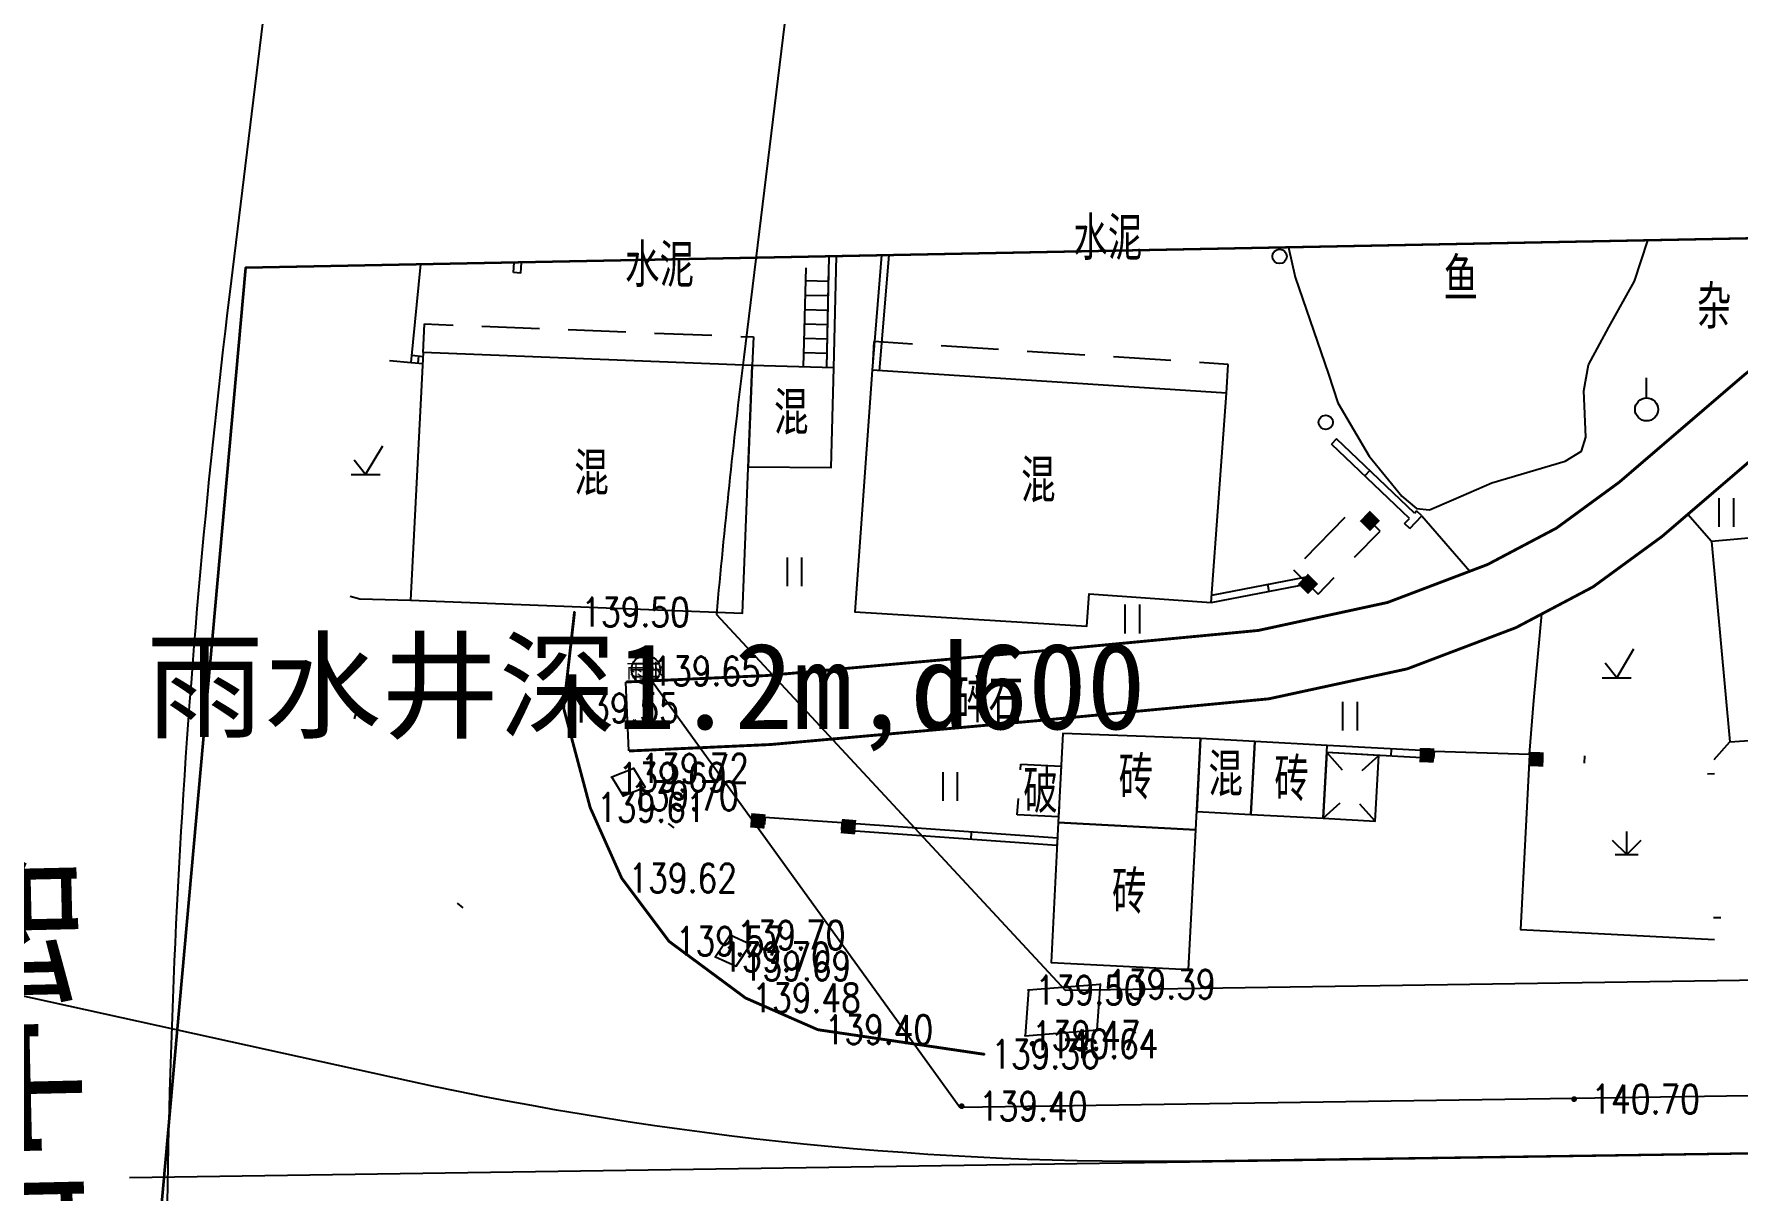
# Model space of a CAD drawing. Extents: x 529262 to 576451, y 2694391 to 2717535.
# Drawn here: x 564373.7 to 564432.9, y 2710012.6 to 2710052.8 of the extents above; entities that cross this region are included whole.
import ezdxf
from ezdxf.enums import TextEntityAlignment as Align
from ezdxf.xclip import XClip

# ---------------------------------------------------------------- set-up
doc = ezdxf.new("R2010")
doc.units = 0
doc.header["$XCLIPFRAME"] = 0
for name, pattern in [('ACAD_ISO12W100', [22, 12, -3, 0.5, -3, 0.5, -3]), ('X2', [10, 8, -2]), ('X5', [3, 2, -1])]:
    doc.linetypes.add(name, pattern=pattern)
for name, color, linetype in [('COMPONENT', 8, 'Continuous'), ('DLSS', 4, 'Continuous'), ('DMTZ', 8, 'Continuous'), ('GCD', 8, 'Continuous'), ('GXYZ', 8, 'Continuous'), ('JMD', 8, 'Continuous'), ('PP-COM', 7, 'Continuous'), ('RD-中线', 40, 'Continuous'), ('RD-红线', 7, 'Continuous'), ('RD-路名', 7, 'Continuous'), ('ZBTZ', 8, 'Continuous'), ('ZJ', 7, 'Continuous'), ('污水管径标注_W10-', 202, 'Continuous'), ('道路中线', 90, 'Continuous')]:
    doc.layers.add(name, color=color, linetype=linetype)
doc.layers.add('SXSS', color=5, linetype='Continuous', lineweight=0)
doc.layers.add('控制界线1', color=30, linetype='ACAD_ISO12W100', lineweight=35)
doc.layers.add('现状管道深度（物探资料）', color=2, linetype='Continuous', plot=False)
doc.styles.add('HZ', font='rs.shx', dxfattribs={"width": 0.8, "bigfont": 'hztxt.shx'})
doc.styles.get("Standard").update_dxf_attribs({"font": '', "height": 2.5, "bigfont": 'smfs.shx'})
doc.styles.add('宋体', font='', dxfattribs={"width": 0.75})
doc.styles.add('黑体', font='simhei.ttf')
doc.styles.get('Standard').set_extended_font_data('FangSong_GB2312')
doc.styles.get('宋体').set_extended_font_data('SimSun')
doc.linetypes.add('10421', pattern='A,2,[150,AAA.SHX,S=0.5,R=0,X=0,Y=0.5],1e-11', length=2)
doc.linetypes.add('10422', pattern='A,0.75,[150,AAA.SHX,S=0.5,R=0,X=0,Y=0.5],1.5,[177,AAA.SHX,S=1,R=0,X=0,Y=0.4],0.75', length=3)
doc.linetypes.add('1161', pattern='A,0,[149,AAA.SHX,S=0.15,R=0,X=0,Y=0],-1.6', length=1.6)

# ---------------------------------------------------------------- blocks, each defined once
blk = doc.blocks.new('A$C19FD0107')
at = {"layer": 'RD-中线', "color": 8, "linetype": 'Continuous', "flags": 128}
blk.add_lwpolyline([(-6594.439, 15843.064, -0.005723), (-6595.695, 15831.687), (-6617.476, 15653.162, 0.034479), (-6619.643, 15611.894), (-6613.74, 15253.217)], format="xyb", dxfattribs=at)
at = {"layer": 'RD-中线', "color": 8, "linetype": 'Continuous'}
blk.add_lwpolyline([(-6145.953, 15629.525), (-6583.681, 15623.036, -0.057862), (-6611.221, 15625.821), (-6627.546, 15629.409, 0.058625), (-6655.452, 15632.188), (-7132.057, 15623.673)], format="xyb", dxfattribs=at)
at = {"layer": 'RD-红线', "color": 8, "linetype": 'Continuous', "flags": 128}
blk.add_lwpolyline([(-6580.443, 15808.071), (-6580.97, 15803.752), (-6599.608, 15650.983, 0.007974), (-6600.555, 15642.038)], format="xyb", dxfattribs=at)
at = {"layer": 'RD-红线', "color": 8}
blk.add_lwpolyline([(-6600.555, 15642.038), (-6588.425, 15628.967, 0.445111)], format="xyb", dxfattribs=at)
at = {"layer": 'RD-红线', "color": 8, "linetype": 'Continuous', "flags": 128}
blk.add_lwpolyline([(-6280.01, 15633.539), (-6588.425, 15628.967)], dxfattribs=at)
blk = doc.blocks.new('GC200')
at = {"linetype": 'Continuous', "const_width": 0.2, "flags": 128}
blk.add_lwpolyline([(-0.1, 0, 1), (0.1, 0, 1)], format="xyb", close=True, dxfattribs=at)
blk = doc.blocks.new('gc123')
at = {"color": 8}
for p, q in [((0, 0), (1.2, 2)), ((-1, 0), (1, 0)), ((0, 0), (-0.8, 1))]:
    blk.add_line(p, q, dxfattribs=at)
blk = doc.blocks.new('gc002')
at = {"color": 8, "const_width": 1}
blk.add_lwpolyline([(-0.5, 0), (0.5, 0)], dxfattribs=at)
blk = doc.blocks.new('gc124')
at = {"color": 8}
for p, q in [((0, 0), (0, 1.6)), ((-1, 1), (0, 0)), ((-0.8, 0), (0.8, 0)), ((0, 0), (1, 1))]:
    blk.add_line(p, q, dxfattribs=at)
blk = doc.blocks.new('gc170')
at = {"color": 8, "linetype": 'Continuous'}
blk.add_circle((0, 0), 0.5, dxfattribs=at)
blk = doc.blocks.new('gc125')
at = {"color": 8}
blk.add_line((0, 0.8), (0, 2.2), dxfattribs=at)
blk.add_circle((0, 0), 0.8, dxfattribs=at)
blk = doc.blocks.new('gc121')
at = {"color": 8}
for p, q in [((-0.5, -1), (-0.5, 1)), ((0.5, -1), (0.5, 1))]:
    blk.add_line(p, q, dxfattribs=at)
blk = doc.blocks.new('gcbj0103')
for p, q in [((-1, 0), (1, 0)), ((-0.9, 0.43), (0.9, 0.43)), ((-0.88, -0.47), (0.88, -0.47))]:
    blk.add_line(p, q)
blk.add_circle((0, 0), 1)

msp = doc.modelspace()

# ---------------------------------------------------------------- linework, layer by layer
at = {"layer": 'DLSS', "color": 8, "linetype": 'X2', "const_width": 0.1, "flags": 128}
msp.add_lwpolyline([(564394.287, 2710030.293), (564399.173, 2710030.517), (564408.585, 2710031.358), (564416.263, 2710032.084), (564420.758, 2710033.057), (564424.234, 2710034.376), (564426.627, 2710035.64), (564428.811, 2710037.237), (564433.178, 2710040.985), (564437.818, 2710044.607), (564439.713, 2710045.835)], dxfattribs=at)
at = {"layer": 'DLSS', "color": 8, "linetype": 'Continuous', "const_width": 0.1, "flags": 128}
msp.add_lwpolyline([(564394.397, 2710027.896), (564399.334, 2710028.121), (564408.805, 2710028.968), (564416.631, 2710029.708), (564421.441, 2710030.749), (564425.224, 2710032.184), (564427.902, 2710033.6), (564430.303, 2710035.355), (564434.699, 2710039.127), (564439.212, 2710042.651), (564443.448, 2710045.396), (564444.516, 2710045.929)], dxfattribs=at)
at = {"layer": 'DLSS', "linetype": 'Continuous', "const_width": 0.1, "flags": 128}
msp.add_lwpolyline([(564406.749, 2710017.354), (564400.962, 2710018.209), (564398.449, 2710019.311), (564395.79, 2710021.28), (564394.145, 2710023.476), (564393.051, 2710025.927), (564392.128, 2710029.385), (564392.505, 2710032.719)], dxfattribs=at)
msp.add_lwpolyline([(564406.749, 2710017.354), (564400.962, 2710018.209), (564398.449, 2710019.311), (564395.79, 2710021.28), (564394.145, 2710023.476), (564393.051, 2710025.927), (564392.128, 2710029.385), (564392.505, 2710032.719)], dxfattribs=at)
at = {"layer": 'DMTZ', "linetype": '10422', "elevation": 138.577, "flags": 128}
msp.add_lwpolyline([(564417.316, 2710045.398), (564417.552, 2710044.364), (564418.706, 2710040.996), (564419.037, 2710040), (564420.115, 2710038.138), (564421.252, 2710036.752), (564421.767, 2710036.327), (564422.222, 2710036.272), (564423.052, 2710036.637), (564424.38, 2710037.214), (564426.931, 2710037.963), (564427.501, 2710038.316), (564427.644, 2710038.8), (564427.584, 2710040.411), (564427.742, 2710041.317), (564428.452, 2710042.628), (564429.339, 2710044.222), (564429.809, 2710045.642)], dxfattribs=at)
at = {"layer": 'GXYZ', "linetype": 'Continuous', "flags": 128}
msp.add_lwpolyline([(564410.781, 2710019.784), (564408.278, 2710019.581), (564408.165, 2710018), (564410.668, 2710018.203)], close=True, dxfattribs=at)
at = {"layer": 'JMD', "linetype": 'Continuous'}
for p, q in [((564390.64, 2710044.507), (564390.39, 2710044.52)), ((564400.54, 2710044.691), (564400.451, 2710041.242)), ((564400.528, 2710044.241), (564401.339, 2710044.222)), ((564401.269, 2710041.221), (564401.349, 2710044.672)), ((564400.515, 2710043.741), (564401.327, 2710043.721)), ((564400.502, 2710043.241), (564401.315, 2710043.221)), ((564400.49, 2710042.741), (564401.304, 2710042.721)), ((564400.477, 2710042.241), (564401.292, 2710042.221)), ((564387.072, 2710041.376, 138.424), (564387.097, 2710041.625, 138.424)), ((564400.464, 2710041.742), (564401.28, 2710041.721)), ((564418.986, 2710038.74), (564418.813, 2710038.559)), ((564420.141, 2710037.638, 137.894), (564419.969, 2710037.457, 137.894)), ((564421.95, 2710036.063), (564421.769, 2710036.236)), ((564421.535, 2710035.628), (564421.354, 2710035.801)), ((564416.648, 2710033.44, 138.23), (564416.601, 2710033.685, 138.23)), ((564417.992, 2710033.699), (564417.944, 2710033.945)), ((564384.916, 2710029.258, 138.247), (564384.845, 2710029.018, 138.247)), ((564418.645, 2710027.839), (564419.178, 2710027.243)), ((564420.457, 2710027.739), (564419.861, 2710027.205)), ((564420.888, 2710027.966, 138.346), (564420.874, 2710027.716, 138.346)), ((564422.374, 2710027.884), (564422.36, 2710027.634)), ((564425.69, 2710027.785), (564425.682, 2710027.535)), ((564427.602, 2710027.728, 138.412), (564427.595, 2710027.478, 138.412)), ((564432.125, 2710027.098, 138.412), (564431.875, 2710027.087, 138.412)), ((564418.519, 2710025.555), (564419.115, 2710026.089)), ((564420.331, 2710025.455), (564419.798, 2710026.051)), ((564395.757, 2710025.373, 139.021), (564395.961, 2710025.228, 139.021)), ((564399.124, 2710025.586), (564399.107, 2710025.337)), ((564401.797, 2710025.396), (564401.779, 2710025.147)), ((564406.293, 2710025.076, 139.021), (564406.275, 2710024.827, 139.021)), ((564409.29, 2710024.863), (564409.272, 2710024.613)), ((564388.637, 2710022.446, 139.588), (564388.442, 2710022.602, 139.588)), ((564432.338, 2710022.102, 138.412), (564432.088, 2710022.092, 138.412))]:
    msp.add_line(p, q, dxfattribs=at)
at = {"layer": 'JMD', "linetype": 'Continuous', "flags": 128}
for points, elevation in [([(564390.39, 2710044.52), (564390.408, 2710044.872)], 138.235), ([(564390.64, 2710044.507), (564390.659, 2710044.877)], 138.235), ([(564401.269, 2710041.221), (564401.359, 2710045.086)], 138.235), ([(564401.519, 2710041.214), (564401.609, 2710045.091)], 138.235), ([(564386.835, 2710041.4), (564387.231, 2710041.361)], 138.424), ([(564386.859, 2710041.649), (564387.244, 2710041.611)], 138.424), ([(564421.521, 2710035.976), (564418.813, 2710038.559)], 137.894), ([(564421.693, 2710036.157), (564418.986, 2710038.74)], 137.894), ([(564421.354, 2710035.801), (564421.521, 2710035.976)], 138.251), ([(564421.535, 2710035.628), (564421.95, 2710036.063)], 138.251), ([(564421.693, 2710036.157), (564421.769, 2710036.236)], 138.251), ([(564414.633, 2710033.051), (564417.992, 2710033.699)], 138.23), ([(564414.651, 2710033.309), (564417.944, 2710033.945)], 138.23), ([(564422.36, 2710027.634), (564418.645, 2710027.839)], 138.346), ([(564422.374, 2710027.884), (564418.658, 2710028.089)], 138.346), ([(564409.29, 2710024.863), (564401.797, 2710025.396)], 139.021), ([(564409.272, 2710024.613), (564401.779, 2710025.147)], 139.021)]:
    msp.add_lwpolyline(points, dxfattribs=dict(at, elevation=elevation))
for points in [[(564403.175, 2710045.122), (564402.846, 2710041.126)], [(564403.426, 2710045.126), (564403.095, 2710041.11)], [(564386.072, 2710041.472), (564386.835, 2710041.4), (564387.17, 2710044.809)], [(564410.781, 2710019.784), (564408.278, 2710019.581), (564408.165, 2710018), (564410.668, 2710018.203)]]:
    msp.add_lwpolyline(points, dxfattribs=at)
at = {"layer": 'JMD', "linetype": 'X5', "flags": 128}
msp.add_lwpolyline([(564387.251, 2710041.739), (564387.29, 2710042.738), (564398.722, 2710042.286), (564398.683, 2710041.287)], dxfattribs=at)
at = {"layer": 'JMD', "linetype": 'X5', "elevation": 138.705, "flags": 128}
msp.add_lwpolyline([(564415.161, 2710040.335), (564415.225, 2710041.333), (564402.91, 2710042.124), (564402.846, 2710041.126)], dxfattribs=at)
at = {"layer": 'JMD', "linetype": 'Continuous', "flags": 128}
for points in [[(564398.683, 2710041.287), (564387.251, 2710041.739), (564386.806, 2710033.141), (564398.343, 2710032.685)], [(564401.519, 2710041.214), (564398.683, 2710041.287), (564398.544, 2710037.768), (564401.43, 2710037.751)], [(564434.732, 2710035.423), (564432.02, 2710035.174), (564432.658, 2710028.212), (564435.376, 2710028.4)], [(564414.258, 2710028.331), (564409.476, 2710028.498), (564409.318, 2710025.405), (564414.096, 2710025.161)], [(564416.15, 2710028.227), (564414.258, 2710028.331), (564414.128, 2710025.797), (564416.011, 2710025.693)], [(564418.658, 2710028.089), (564416.15, 2710028.227), (564416.011, 2710025.693), (564418.519, 2710025.555)], [(564420.457, 2710027.739), (564418.645, 2710027.839), (564418.519, 2710025.555), (564420.331, 2710025.455)], [(564394.562, 2710027.289), (564393.799, 2710026.98), (564394.197, 2710026.332), (564394.961, 2710026.641)], [(564414.096, 2710025.161), (564409.318, 2710025.405), (564409.07, 2710020.544), (564413.848, 2710020.3)], [(564397.914, 2710021.492), (564397.406, 2710020.736), (564398.118, 2710020.414), (564398.627, 2710021.17)]]:
    msp.add_lwpolyline(points, close=True, dxfattribs=at)
at = {"layer": 'JMD', "linetype": 'Continuous', "elevation": 139.046, "flags": 128}
msp.add_lwpolyline([(564402.846, 2710041.126), (564402.252, 2710032.726), (564410.31, 2710032.238), (564410.391, 2710033.359), (564414.633, 2710033.051), (564415.161, 2710040.335)], close=True, dxfattribs=at)
at = {"layer": 'JMD', "linetype": 'X5', "flags": 128}
for points, elevation in [([(564417.492, 2710034.19), (564418.348, 2710033.349), (564420.501, 2710035.54), (564419.645, 2710036.381)], 138.294), ([(564409.328, 2710025.607), (564407.893, 2710025.68), (564408.017, 2710027.434), (564409.418, 2710027.363)], 138.204)]:
    msp.add_lwpolyline(points, close=True, dxfattribs=dict(at, elevation=elevation))
at = {"layer": 'ZBTZ', "linetype": '1161', "flags": 128}
for points, elevation in [([(564421.95, 2710036.063), (564423.614, 2710034.14)], 138.251), ([(564432.02, 2710035.174), (564431.19, 2710036.117)], 138.053), ([(564384.712, 2710033.273), (564385.042, 2710033.181), (564386.806, 2710033.141)], 138.304), ([(564422.374, 2710027.884), (564425.69, 2710027.785)], 138.412), ([(564432.104, 2710027.594), (564432.658, 2710028.212)], 137.682), ([(564401.797, 2710025.396), (564399.124, 2710025.586)], 139.021)]:
    msp.add_lwpolyline(points, dxfattribs=dict(at, elevation=elevation))
for points in [[(564425.69, 2710027.785), (564425.844, 2710029.646), (564426.121, 2710032.659)], [(564394.397, 2710027.896), (564394.287, 2710030.293)], [(564425.682, 2710027.535), (564425.384, 2710021.691), (564432.12, 2710021.347)]]:
    msp.add_lwpolyline(points, dxfattribs=at)
at = {"layer": '控制界线1', "color": 252, "linetype": 'Continuous', "flags": 128}
for points in [[(564755.82, 2710052.009), (564381.075, 2710044.69), (564375.334, 2709980.803), (564584.871, 2709984.176), (564781.181, 2709987.275)], [(564755.82, 2710052.009), (564381.075, 2710044.69), (564375.334, 2709980.803), (564584.871, 2709984.176), (564781.181, 2709987.275)], [(564755.82, 2710052.009), (564381.075, 2710044.69), (564375.334, 2709980.803), (564584.871, 2709984.176), (564781.181, 2709987.275)], [(564696.282, 2710050.846), (564381.075, 2710044.69), (564375.334, 2709980.803), (564584.871, 2709984.176), (564701.191, 2709986.012)], [(564696.282, 2710050.846), (564381.075, 2710044.69), (564375.334, 2709980.803), (564584.871, 2709984.176), (564701.191, 2709986.012)], [(564696.282, 2710050.846), (564381.075, 2710044.69), (564375.334, 2709980.803), (564584.871, 2709984.176), (564701.191, 2709986.012)]]:
    msp.add_lwpolyline(points, dxfattribs=at)
at = {"layer": '污水管径标注_W10-'}
msp.add_lwpolyline([(564394.949, 2710030.674), (564405.894, 2710015.514), (564427.194, 2710015.83), (564435.581, 2710015.955), (564447.192, 2710016.127), (564465.578, 2710016.399), (564472.709, 2710023.406)], dxfattribs=at)
at = {"layer": '道路中线'}
msp.add_lwpolyline([(564377.047, 2710013.07), (564855.244, 2710020.159)], dxfattribs=at)

# ---------------------------------------------------------------- block references
at = {"layer": 'COMPONENT', "linetype": 'Continuous', "xscale": 0.5, "yscale": 0.5}
msp.add_blockref('gcbj0103', (564394.984, 2710030.723), dxfattribs=at)
at = {"layer": 'GCD', "linetype": 'Continuous'}
ref = msp.add_blockref('GC200', (564392.501, 2710032.722, 139.503), dxfattribs=dict(at, xscale=0.1999999999534339, yscale=0.1999999999534339, zscale=0.1999999999534339))
ref.add_attrib('height', '139.50', dxfattribs={"linetype": 'Continuous', "height": 1, "style": 'HZ', "width": 0.8}).set_placement((564392.741, 2710032.722, 139.503), align=Align.MIDDLE_LEFT)
ref = msp.add_blockref('GC200', (564392.501, 2710032.722, 139.503), dxfattribs=dict(at, xscale=0.1999999999534339, yscale=0.1999999999534339, zscale=0.1999999999534339))
ref.add_attrib('height', '139.50', dxfattribs={"linetype": 'Continuous', "height": 1, "style": 'HZ', "width": 0.8}).set_placement((564392.741, 2710032.722, 139.503), align=Align.MIDDLE_LEFT)
ref = msp.add_blockref('GC200', (564392.501, 2710032.722, 139.503), dxfattribs=dict(at, xscale=0.1999999999534339, yscale=0.1999999999534339, zscale=0.1999999999534339))
ref.add_attrib('height', '139.50', dxfattribs={"linetype": 'Continuous', "height": 1, "style": 'HZ', "width": 0.8}).set_placement((564392.741, 2710032.722, 139.503), align=Align.MIDDLE_LEFT)
ref = msp.add_blockref('GC200', (564392.501, 2710032.722, 139.503), dxfattribs=dict(at, xscale=0.1999999999534339, yscale=0.1999999999534339, zscale=0.1999999999534339))
ref.add_attrib('height', '139.50', dxfattribs={"linetype": 'Continuous', "height": 1, "style": 'HZ', "width": 0.8}).set_placement((564392.741, 2710032.722, 139.503), align=Align.MIDDLE_LEFT)
ref = msp.add_blockref('GC200', (564394.969, 2710030.674, 139.645), dxfattribs=dict(at, xscale=0.1999999999534339, yscale=0.1999999999534339, zscale=0.1999999999534339))
ref.add_attrib('height', '139.65', dxfattribs={"linetype": 'Continuous', "height": 1, "style": 'HZ', "width": 0.8}).set_placement((564395.209, 2710030.674, 139.645), align=Align.MIDDLE_LEFT)
ref = msp.add_blockref('GC200', (564394.969, 2710030.674, 139.645), dxfattribs=dict(at, xscale=0.1999999999534339, yscale=0.1999999999534339, zscale=0.1999999999534339))
ref.add_attrib('height', '139.65', dxfattribs={"linetype": 'Continuous', "height": 1, "style": 'HZ', "width": 0.8}).set_placement((564395.209, 2710030.674, 139.645), align=Align.MIDDLE_LEFT)
ref = msp.add_blockref('GC200', (564394.969, 2710030.674, 139.645), dxfattribs=dict(at, xscale=0.1999999999534339, yscale=0.1999999999534339, zscale=0.1999999999534339))
ref.add_attrib('height', '139.65', dxfattribs={"linetype": 'Continuous', "height": 1, "style": 'HZ', "width": 0.8}).set_placement((564395.209, 2710030.674, 139.645), align=Align.MIDDLE_LEFT)
ref = msp.add_blockref('GC200', (564394.969, 2710030.674, 139.645), dxfattribs=dict(at, xscale=0.1999999999534339, yscale=0.1999999999534339, zscale=0.1999999999534339))
ref.add_attrib('height', '139.65', dxfattribs={"linetype": 'Continuous', "height": 1, "style": 'HZ', "width": 0.8}).set_placement((564395.209, 2710030.674, 139.645), align=Align.MIDDLE_LEFT)
ref = msp.add_blockref('GC200', (564392.124, 2710029.388, 139.551), dxfattribs=dict(at, xscale=0.1999999999534339, yscale=0.1999999999534339, zscale=0.1999999999534339))
ref.add_attrib('height', '139.55', dxfattribs={"linetype": 'Continuous', "height": 1, "style": 'HZ', "width": 0.8}).set_placement((564392.364, 2710029.388, 139.551), align=Align.MIDDLE_LEFT)
ref = msp.add_blockref('GC200', (564392.124, 2710029.388, 139.551), dxfattribs=dict(at, xscale=0.1999999999534339, yscale=0.1999999999534339, zscale=0.1999999999534339))
ref.add_attrib('height', '139.55', dxfattribs={"linetype": 'Continuous', "height": 1, "style": 'HZ', "width": 0.8}).set_placement((564392.364, 2710029.388, 139.551), align=Align.MIDDLE_LEFT)
ref = msp.add_blockref('GC200', (564392.124, 2710029.388, 139.551), dxfattribs=dict(at, xscale=0.1999999999534339, yscale=0.1999999999534339, zscale=0.1999999999534339))
ref.add_attrib('height', '139.55', dxfattribs={"linetype": 'Continuous', "height": 1, "style": 'HZ', "width": 0.8}).set_placement((564392.364, 2710029.388, 139.551), align=Align.MIDDLE_LEFT)
ref = msp.add_blockref('GC200', (564392.124, 2710029.388, 139.551), dxfattribs=dict(at, xscale=0.1999999999534339, yscale=0.1999999999534339, zscale=0.1999999999534339))
ref.add_attrib('height', '139.55', dxfattribs={"linetype": 'Continuous', "height": 1, "style": 'HZ', "width": 0.8}).set_placement((564392.364, 2710029.388, 139.551), align=Align.MIDDLE_LEFT)
ref = msp.add_blockref('GC200', (564394.556, 2710027.291, 139.72), dxfattribs=dict(at, xscale=0.1999999999534339, yscale=0.1999999999534339, zscale=0.1999999999534339))
ref.add_attrib('height', '139.72', dxfattribs={"linetype": 'Continuous', "height": 1, "style": 'HZ', "width": 0.8}).set_placement((564394.796, 2710027.291, 139.72), align=Align.MIDDLE_LEFT)
ref = msp.add_blockref('GC200', (564394.556, 2710027.291, 139.72), dxfattribs=dict(at, xscale=0.1999999999534339, yscale=0.1999999999534339, zscale=0.1999999999534339))
ref.add_attrib('height', '139.72', dxfattribs={"linetype": 'Continuous', "height": 1, "style": 'HZ', "width": 0.8}).set_placement((564394.796, 2710027.291, 139.72), align=Align.MIDDLE_LEFT)
ref = msp.add_blockref('GC200', (564394.556, 2710027.291, 139.72), dxfattribs=dict(at, xscale=0.1999999999534339, yscale=0.1999999999534339, zscale=0.1999999999534339))
ref.add_attrib('height', '139.72', dxfattribs={"linetype": 'Continuous', "height": 1, "style": 'HZ', "width": 0.8}).set_placement((564394.796, 2710027.291, 139.72), align=Align.MIDDLE_LEFT)
ref = msp.add_blockref('GC200', (564394.556, 2710027.291, 139.72), dxfattribs=dict(at, xscale=0.1999999999534339, yscale=0.1999999999534339, zscale=0.1999999999534339))
ref.add_attrib('height', '139.72', dxfattribs={"linetype": 'Continuous', "height": 1, "style": 'HZ', "width": 0.8}).set_placement((564394.796, 2710027.291, 139.72), align=Align.MIDDLE_LEFT)
ref = msp.add_blockref('GC200', (564393.796, 2710026.982, 139.69), dxfattribs=dict(at, xscale=0.1999999999534339, yscale=0.1999999999534339, zscale=0.1999999999534339))
ref.add_attrib('height', '139.69', dxfattribs={"linetype": 'Continuous', "height": 1, "style": 'HZ', "width": 0.8}).set_placement((564394.036, 2710026.982, 139.69), align=Align.MIDDLE_LEFT)
ref = msp.add_blockref('GC200', (564393.796, 2710026.982, 139.69), dxfattribs=dict(at, xscale=0.1999999999534339, yscale=0.1999999999534339, zscale=0.1999999999534339))
ref.add_attrib('height', '139.69', dxfattribs={"linetype": 'Continuous', "height": 1, "style": 'HZ', "width": 0.8}).set_placement((564394.036, 2710026.982, 139.69), align=Align.MIDDLE_LEFT)
ref = msp.add_blockref('GC200', (564393.796, 2710026.982, 139.69), dxfattribs=dict(at, xscale=0.1999999999534339, yscale=0.1999999999534339, zscale=0.1999999999534339))
ref.add_attrib('height', '139.69', dxfattribs={"linetype": 'Continuous', "height": 1, "style": 'HZ', "width": 0.8}).set_placement((564394.036, 2710026.982, 139.69), align=Align.MIDDLE_LEFT)
ref = msp.add_blockref('GC200', (564393.796, 2710026.982, 139.69), dxfattribs=dict(at, xscale=0.1999999999534339, yscale=0.1999999999534339, zscale=0.1999999999534339))
ref.add_attrib('height', '139.69', dxfattribs={"linetype": 'Continuous', "height": 1, "style": 'HZ', "width": 0.8}).set_placement((564394.036, 2710026.982, 139.69), align=Align.MIDDLE_LEFT)
ref = msp.add_blockref('GC200', (564394.199, 2710026.333, 139.704), dxfattribs=dict(at, xscale=0.1999999999534339, yscale=0.1999999999534339, zscale=0.1999999999534339))
ref.add_attrib('height', '139.70', dxfattribs={"linetype": 'Continuous', "height": 1, "style": 'HZ', "width": 0.8}).set_placement((564394.439, 2710026.333, 139.704), align=Align.MIDDLE_LEFT)
ref = msp.add_blockref('GC200', (564394.199, 2710026.333, 139.704), dxfattribs=dict(at, xscale=0.1999999999534339, yscale=0.1999999999534339, zscale=0.1999999999534339))
ref.add_attrib('height', '139.70', dxfattribs={"linetype": 'Continuous', "height": 1, "style": 'HZ', "width": 0.8}).set_placement((564394.439, 2710026.333, 139.704), align=Align.MIDDLE_LEFT)
ref = msp.add_blockref('GC200', (564394.199, 2710026.333, 139.704), dxfattribs=dict(at, xscale=0.1999999999534339, yscale=0.1999999999534339, zscale=0.1999999999534339))
ref.add_attrib('height', '139.70', dxfattribs={"linetype": 'Continuous', "height": 1, "style": 'HZ', "width": 0.8}).set_placement((564394.439, 2710026.333, 139.704), align=Align.MIDDLE_LEFT)
ref = msp.add_blockref('GC200', (564394.199, 2710026.333, 139.704), dxfattribs=dict(at, xscale=0.1999999999534339, yscale=0.1999999999534339, zscale=0.1999999999534339))
ref.add_attrib('height', '139.70', dxfattribs={"linetype": 'Continuous', "height": 1, "style": 'HZ', "width": 0.8}).set_placement((564394.439, 2710026.333, 139.704), align=Align.MIDDLE_LEFT)
ref = msp.add_blockref('GC200', (564393.047, 2710025.93, 139.607), dxfattribs=dict(at, xscale=0.1999999999534339, yscale=0.1999999999534339, zscale=0.1999999999534339))
ref.add_attrib('height', '139.61', dxfattribs={"linetype": 'Continuous', "height": 1, "style": 'HZ', "width": 0.8}).set_placement((564393.287, 2710025.93, 139.607), align=Align.MIDDLE_LEFT)
ref = msp.add_blockref('GC200', (564393.047, 2710025.93, 139.607), dxfattribs=dict(at, xscale=0.1999999999534339, yscale=0.1999999999534339, zscale=0.1999999999534339))
ref.add_attrib('height', '139.61', dxfattribs={"linetype": 'Continuous', "height": 1, "style": 'HZ', "width": 0.8}).set_placement((564393.287, 2710025.93, 139.607), align=Align.MIDDLE_LEFT)
ref = msp.add_blockref('GC200', (564393.047, 2710025.93, 139.607), dxfattribs=dict(at, xscale=0.1999999999534339, yscale=0.1999999999534339, zscale=0.1999999999534339))
ref.add_attrib('height', '139.61', dxfattribs={"linetype": 'Continuous', "height": 1, "style": 'HZ', "width": 0.8}).set_placement((564393.287, 2710025.93, 139.607), align=Align.MIDDLE_LEFT)
ref = msp.add_blockref('GC200', (564393.047, 2710025.93, 139.607), dxfattribs=dict(at, xscale=0.1999999999534339, yscale=0.1999999999534339, zscale=0.1999999999534339))
ref.add_attrib('height', '139.61', dxfattribs={"linetype": 'Continuous', "height": 1, "style": 'HZ', "width": 0.8}).set_placement((564393.287, 2710025.93, 139.607), align=Align.MIDDLE_LEFT)
ref = msp.add_blockref('GC200', (564394.141, 2710023.479, 139.62), dxfattribs=dict(at, xscale=0.1999999999534339, yscale=0.1999999999534339, zscale=0.1999999999534339))
ref.add_attrib('height', '139.62', dxfattribs={"linetype": 'Continuous', "height": 1, "style": 'HZ', "width": 0.8}).set_placement((564394.381, 2710023.479, 139.62), align=Align.MIDDLE_LEFT)
ref = msp.add_blockref('GC200', (564394.141, 2710023.479, 139.62), dxfattribs=dict(at, xscale=0.1999999999534339, yscale=0.1999999999534339, zscale=0.1999999999534339))
ref.add_attrib('height', '139.62', dxfattribs={"linetype": 'Continuous', "height": 1, "style": 'HZ', "width": 0.8}).set_placement((564394.381, 2710023.479, 139.62), align=Align.MIDDLE_LEFT)
ref = msp.add_blockref('GC200', (564394.141, 2710023.479, 139.62), dxfattribs=dict(at, xscale=0.1999999999534339, yscale=0.1999999999534339, zscale=0.1999999999534339))
ref.add_attrib('height', '139.62', dxfattribs={"linetype": 'Continuous', "height": 1, "style": 'HZ', "width": 0.8}).set_placement((564394.381, 2710023.479, 139.62), align=Align.MIDDLE_LEFT)
ref = msp.add_blockref('GC200', (564394.141, 2710023.479, 139.62), dxfattribs=dict(at, xscale=0.1999999999534339, yscale=0.1999999999534339, zscale=0.1999999999534339))
ref.add_attrib('height', '139.62', dxfattribs={"linetype": 'Continuous', "height": 1, "style": 'HZ', "width": 0.8}).set_placement((564394.381, 2710023.479, 139.62), align=Align.MIDDLE_LEFT)
ref = msp.add_blockref('GC200', (564395.786, 2710021.283, 139.574), dxfattribs=dict(at, xscale=0.1999999999534339, yscale=0.1999999999534339, zscale=0.1999999999534339))
ref.add_attrib('height', '139.57', dxfattribs={"linetype": 'Continuous', "height": 1, "style": 'HZ', "width": 0.8}).set_placement((564396.026, 2710021.283, 139.574), align=Align.MIDDLE_LEFT)
ref = msp.add_blockref('GC200', (564395.786, 2710021.283, 139.574), dxfattribs=dict(at, xscale=0.1999999999534339, yscale=0.1999999999534339, zscale=0.1999999999534339))
ref.add_attrib('height', '139.57', dxfattribs={"linetype": 'Continuous', "height": 1, "style": 'HZ', "width": 0.8}).set_placement((564396.026, 2710021.283, 139.574), align=Align.MIDDLE_LEFT)
ref = msp.add_blockref('GC200', (564395.786, 2710021.283, 139.574), dxfattribs=dict(at, xscale=0.1999999999534339, yscale=0.1999999999534339, zscale=0.1999999999534339))
ref.add_attrib('height', '139.57', dxfattribs={"linetype": 'Continuous', "height": 1, "style": 'HZ', "width": 0.8}).set_placement((564396.026, 2710021.283, 139.574), align=Align.MIDDLE_LEFT)
ref = msp.add_blockref('GC200', (564395.786, 2710021.283, 139.574), dxfattribs=dict(at, xscale=0.1999999999534339, yscale=0.1999999999534339, zscale=0.1999999999534339))
ref.add_attrib('height', '139.57', dxfattribs={"linetype": 'Continuous', "height": 1, "style": 'HZ', "width": 0.8}).set_placement((564396.026, 2710021.283, 139.574), align=Align.MIDDLE_LEFT)
ref = msp.add_blockref('GC200', (564397.907, 2710021.492, 139.703), dxfattribs=dict(at, xscale=0.1999999999534339, yscale=0.1999999999534339, zscale=0.1999999999534339))
ref.add_attrib('height', '139.70', dxfattribs={"linetype": 'Continuous', "height": 1, "style": 'HZ', "width": 0.8}).set_placement((564398.147, 2710021.492, 139.703), align=Align.MIDDLE_LEFT)
ref = msp.add_blockref('GC200', (564397.907, 2710021.492, 139.703), dxfattribs=dict(at, xscale=0.1999999999534339, yscale=0.1999999999534339, zscale=0.1999999999534339))
ref.add_attrib('height', '139.70', dxfattribs={"linetype": 'Continuous', "height": 1, "style": 'HZ', "width": 0.8}).set_placement((564398.147, 2710021.492, 139.703), align=Align.MIDDLE_LEFT)
ref = msp.add_blockref('GC200', (564397.907, 2710021.492, 139.703), dxfattribs=dict(at, xscale=0.1999999999534339, yscale=0.1999999999534339, zscale=0.1999999999534339))
ref.add_attrib('height', '139.70', dxfattribs={"linetype": 'Continuous', "height": 1, "style": 'HZ', "width": 0.8}).set_placement((564398.147, 2710021.492, 139.703), align=Align.MIDDLE_LEFT)
ref = msp.add_blockref('GC200', (564397.907, 2710021.492, 139.703), dxfattribs=dict(at, xscale=0.1999999999534339, yscale=0.1999999999534339, zscale=0.1999999999534339))
ref.add_attrib('height', '139.70', dxfattribs={"linetype": 'Continuous', "height": 1, "style": 'HZ', "width": 0.8}).set_placement((564398.147, 2710021.492, 139.703), align=Align.MIDDLE_LEFT)
ref = msp.add_blockref('GC200', (564397.401, 2710020.736, 139.695), dxfattribs=dict(at, xscale=0.1999999999534339, yscale=0.1999999999534339, zscale=0.1999999999534339))
ref.add_attrib('height', '139.70', dxfattribs={"linetype": 'Continuous', "height": 1, "style": 'HZ', "width": 0.8}).set_placement((564397.641, 2710020.736, 139.695), align=Align.MIDDLE_LEFT)
ref = msp.add_blockref('GC200', (564397.401, 2710020.736, 139.695), dxfattribs=dict(at, xscale=0.1999999999534339, yscale=0.1999999999534339, zscale=0.1999999999534339))
ref.add_attrib('height', '139.70', dxfattribs={"linetype": 'Continuous', "height": 1, "style": 'HZ', "width": 0.8}).set_placement((564397.641, 2710020.736, 139.695), align=Align.MIDDLE_LEFT)
ref = msp.add_blockref('GC200', (564397.401, 2710020.736, 139.695), dxfattribs=dict(at, xscale=0.1999999999534339, yscale=0.1999999999534339, zscale=0.1999999999534339))
ref.add_attrib('height', '139.70', dxfattribs={"linetype": 'Continuous', "height": 1, "style": 'HZ', "width": 0.8}).set_placement((564397.641, 2710020.736, 139.695), align=Align.MIDDLE_LEFT)
ref = msp.add_blockref('GC200', (564397.401, 2710020.736, 139.695), dxfattribs=dict(at, xscale=0.1999999999534339, yscale=0.1999999999534339, zscale=0.1999999999534339))
ref.add_attrib('height', '139.70', dxfattribs={"linetype": 'Continuous', "height": 1, "style": 'HZ', "width": 0.8}).set_placement((564397.641, 2710020.736, 139.695), align=Align.MIDDLE_LEFT)
ref = msp.add_blockref('GC200', (564398.111, 2710020.422, 139.686), dxfattribs=dict(at, xscale=0.1999999999534339, yscale=0.1999999999534339, zscale=0.1999999999534339))
ref.add_attrib('height', '139.69', dxfattribs={"linetype": 'Continuous', "height": 1, "style": 'HZ', "width": 0.8}).set_placement((564398.351, 2710020.422, 139.686), align=Align.MIDDLE_LEFT)
ref = msp.add_blockref('GC200', (564398.111, 2710020.422, 139.686), dxfattribs=dict(at, xscale=0.1999999999534339, yscale=0.1999999999534339, zscale=0.1999999999534339))
ref.add_attrib('height', '139.69', dxfattribs={"linetype": 'Continuous', "height": 1, "style": 'HZ', "width": 0.8}).set_placement((564398.351, 2710020.422, 139.686), align=Align.MIDDLE_LEFT)
ref = msp.add_blockref('GC200', (564398.111, 2710020.422, 139.686), dxfattribs=dict(at, xscale=0.1999999999534339, yscale=0.1999999999534339, zscale=0.1999999999534339))
ref.add_attrib('height', '139.69', dxfattribs={"linetype": 'Continuous', "height": 1, "style": 'HZ', "width": 0.8}).set_placement((564398.351, 2710020.422, 139.686), align=Align.MIDDLE_LEFT)
ref = msp.add_blockref('GC200', (564398.111, 2710020.422, 139.686), dxfattribs=dict(at, xscale=0.1999999999534339, yscale=0.1999999999534339, zscale=0.1999999999534339))
ref.add_attrib('height', '139.69', dxfattribs={"linetype": 'Continuous', "height": 1, "style": 'HZ', "width": 0.8}).set_placement((564398.351, 2710020.422, 139.686), align=Align.MIDDLE_LEFT)
ref = msp.add_blockref('GC200', (564408.274, 2710019.584, 139.499), dxfattribs=dict(at, xscale=0.1999999999534339, yscale=0.1999999999534339, zscale=0.1999999999534339))
ref.add_attrib('height', '139.50', dxfattribs={"linetype": 'Continuous', "height": 1, "style": 'HZ', "width": 0.8}).set_placement((564408.514, 2710019.584, 139.499), align=Align.MIDDLE_LEFT)
ref = msp.add_blockref('GC200', (564408.274, 2710019.584, 139.499), dxfattribs=dict(at, xscale=0.1999999999534339, yscale=0.1999999999534339, zscale=0.1999999999534339))
ref.add_attrib('height', '139.50', dxfattribs={"linetype": 'Continuous', "height": 1, "style": 'HZ', "width": 0.8}).set_placement((564408.514, 2710019.584, 139.499), align=Align.MIDDLE_LEFT)
ref = msp.add_blockref('GC200', (564408.274, 2710019.584, 139.499), dxfattribs=dict(at, xscale=0.1999999999534339, yscale=0.1999999999534339, zscale=0.1999999999534339))
ref.add_attrib('height', '139.50', dxfattribs={"linetype": 'Continuous', "height": 1, "style": 'HZ', "width": 0.8}).set_placement((564408.514, 2710019.584, 139.499), align=Align.MIDDLE_LEFT)
ref = msp.add_blockref('GC200', (564408.274, 2710019.584, 139.499), dxfattribs=dict(at, xscale=0.1999999999534339, yscale=0.1999999999534339, zscale=0.1999999999534339))
ref.add_attrib('height', '139.50', dxfattribs={"linetype": 'Continuous', "height": 1, "style": 'HZ', "width": 0.8}).set_placement((564408.514, 2710019.584, 139.499), align=Align.MIDDLE_LEFT)
ref = msp.add_blockref('GC200', (564410.777, 2710019.787, 139.386), dxfattribs=dict(at, xscale=0.1999999999534339, yscale=0.1999999999534339, zscale=0.1999999999534339))
ref.add_attrib('height', '139.39', dxfattribs={"linetype": 'Continuous', "height": 1, "style": 'HZ', "width": 0.8}).set_placement((564411.017, 2710019.787, 139.386), align=Align.MIDDLE_LEFT)
ref = msp.add_blockref('GC200', (564410.777, 2710019.787, 139.386), dxfattribs=dict(at, xscale=0.1999999999534339, yscale=0.1999999999534339, zscale=0.1999999999534339))
ref.add_attrib('height', '139.39', dxfattribs={"linetype": 'Continuous', "height": 1, "style": 'HZ', "width": 0.8}).set_placement((564411.017, 2710019.787, 139.386), align=Align.MIDDLE_LEFT)
ref = msp.add_blockref('GC200', (564410.777, 2710019.787, 139.386), dxfattribs=dict(at, xscale=0.1999999999534339, yscale=0.1999999999534339, zscale=0.1999999999534339))
ref.add_attrib('height', '139.39', dxfattribs={"linetype": 'Continuous', "height": 1, "style": 'HZ', "width": 0.8}).set_placement((564411.017, 2710019.787, 139.386), align=Align.MIDDLE_LEFT)
ref = msp.add_blockref('GC200', (564410.777, 2710019.787, 139.386), dxfattribs=dict(at, xscale=0.1999999999534339, yscale=0.1999999999534339, zscale=0.1999999999534339))
ref.add_attrib('height', '139.39', dxfattribs={"linetype": 'Continuous', "height": 1, "style": 'HZ', "width": 0.8}).set_placement((564411.017, 2710019.787, 139.386), align=Align.MIDDLE_LEFT)
ref = msp.add_blockref('GC200', (564398.445, 2710019.314, 139.479), dxfattribs=dict(at, xscale=0.1999999999534339, yscale=0.1999999999534339, zscale=0.1999999999534339))
ref.add_attrib('height', '139.48', dxfattribs={"linetype": 'Continuous', "height": 1, "style": 'HZ', "width": 0.8}).set_placement((564398.685, 2710019.314, 139.479), align=Align.MIDDLE_LEFT)
ref = msp.add_blockref('GC200', (564398.445, 2710019.314, 139.479), dxfattribs=dict(at, xscale=0.1999999999534339, yscale=0.1999999999534339, zscale=0.1999999999534339))
ref.add_attrib('height', '139.48', dxfattribs={"linetype": 'Continuous', "height": 1, "style": 'HZ', "width": 0.8}).set_placement((564398.685, 2710019.314, 139.479), align=Align.MIDDLE_LEFT)
ref = msp.add_blockref('GC200', (564398.445, 2710019.314, 139.479), dxfattribs=dict(at, xscale=0.1999999999534339, yscale=0.1999999999534339, zscale=0.1999999999534339))
ref.add_attrib('height', '139.48', dxfattribs={"linetype": 'Continuous', "height": 1, "style": 'HZ', "width": 0.8}).set_placement((564398.685, 2710019.314, 139.479), align=Align.MIDDLE_LEFT)
ref = msp.add_blockref('GC200', (564398.445, 2710019.314, 139.479), dxfattribs=dict(at, xscale=0.1999999999534339, yscale=0.1999999999534339, zscale=0.1999999999534339))
ref.add_attrib('height', '139.48', dxfattribs={"linetype": 'Continuous', "height": 1, "style": 'HZ', "width": 0.8}).set_placement((564398.685, 2710019.314, 139.479), align=Align.MIDDLE_LEFT)
ref = msp.add_blockref('GC200', (564400.958, 2710018.212, 139.395), dxfattribs=dict(at, xscale=0.1999999999534339, yscale=0.1999999999534339, zscale=0.1999999999534339))
ref.add_attrib('height', '139.40', dxfattribs={"linetype": 'Continuous', "height": 1, "style": 'HZ', "width": 0.8}).set_placement((564401.198, 2710018.212, 139.395), align=Align.MIDDLE_LEFT)
ref = msp.add_blockref('GC200', (564400.958, 2710018.212, 139.395), dxfattribs=dict(at, xscale=0.1999999999534339, yscale=0.1999999999534339, zscale=0.1999999999534339))
ref.add_attrib('height', '139.40', dxfattribs={"linetype": 'Continuous', "height": 1, "style": 'HZ', "width": 0.8}).set_placement((564401.198, 2710018.212, 139.395), align=Align.MIDDLE_LEFT)
ref = msp.add_blockref('GC200', (564400.958, 2710018.212, 139.395), dxfattribs=dict(at, xscale=0.1999999999534339, yscale=0.1999999999534339, zscale=0.1999999999534339))
ref.add_attrib('height', '139.40', dxfattribs={"linetype": 'Continuous', "height": 1, "style": 'HZ', "width": 0.8}).set_placement((564401.198, 2710018.212, 139.395), align=Align.MIDDLE_LEFT)
ref = msp.add_blockref('GC200', (564400.958, 2710018.212, 139.395), dxfattribs=dict(at, xscale=0.1999999999534339, yscale=0.1999999999534339, zscale=0.1999999999534339))
ref.add_attrib('height', '139.40', dxfattribs={"linetype": 'Continuous', "height": 1, "style": 'HZ', "width": 0.8}).set_placement((564401.198, 2710018.212, 139.395), align=Align.MIDDLE_LEFT)
ref = msp.add_blockref('GC200', (564408.161, 2710018.003, 139.474), dxfattribs=dict(at, xscale=0.1999999999534339, yscale=0.1999999999534339, zscale=0.1999999999534339))
ref.add_attrib('height', '139.47', dxfattribs={"linetype": 'Continuous', "height": 1, "style": 'HZ', "width": 0.8}).set_placement((564408.401, 2710018.003, 139.474), align=Align.MIDDLE_LEFT)
ref = msp.add_blockref('GC200', (564408.161, 2710018.003, 139.474), dxfattribs=dict(at, xscale=0.1999999999534339, yscale=0.1999999999534339, zscale=0.1999999999534339))
ref.add_attrib('height', '139.47', dxfattribs={"linetype": 'Continuous', "height": 1, "style": 'HZ', "width": 0.8}).set_placement((564408.401, 2710018.003, 139.474), align=Align.MIDDLE_LEFT)
ref = msp.add_blockref('GC200', (564408.161, 2710018.003, 139.474), dxfattribs=dict(at, xscale=0.1999999999534339, yscale=0.1999999999534339, zscale=0.1999999999534339))
ref.add_attrib('height', '139.47', dxfattribs={"linetype": 'Continuous', "height": 1, "style": 'HZ', "width": 0.8}).set_placement((564408.401, 2710018.003, 139.474), align=Align.MIDDLE_LEFT)
ref = msp.add_blockref('GC200', (564408.161, 2710018.003, 139.474), dxfattribs=dict(at, xscale=0.1999999999534339, yscale=0.1999999999534339, zscale=0.1999999999534339))
ref.add_attrib('height', '139.47', dxfattribs={"linetype": 'Continuous', "height": 1, "style": 'HZ', "width": 0.8}).set_placement((564408.401, 2710018.003, 139.474), align=Align.MIDDLE_LEFT)
ref = msp.add_blockref('GC200', (564408.425, 2710017.718, 140.636), dxfattribs=dict(at, xscale=0.5, yscale=0.5, zscale=0.5))
ref.add_attrib('height', '140.64', dxfattribs={"linetype": 'Continuous', "height": 1, "style": 'HZ', "width": 0.8}).set_placement((564409.025, 2710017.718, 140.636), align=Align.MIDDLE_LEFT)
ref = msp.add_blockref('GC200', (564406.745, 2710017.357, 139.357), dxfattribs=dict(at, xscale=0.1999999999534339, yscale=0.1999999999534339, zscale=0.1999999999534339))
ref.add_attrib('height', '139.36', dxfattribs={"linetype": 'Continuous', "height": 1, "style": 'HZ', "width": 0.8}).set_placement((564406.985, 2710017.357, 139.357), align=Align.MIDDLE_LEFT)
ref = msp.add_blockref('GC200', (564406.745, 2710017.357, 139.357), dxfattribs=dict(at, xscale=0.1999999999534339, yscale=0.1999999999534339, zscale=0.1999999999534339))
ref.add_attrib('height', '139.36', dxfattribs={"linetype": 'Continuous', "height": 1, "style": 'HZ', "width": 0.8}).set_placement((564406.985, 2710017.357, 139.357), align=Align.MIDDLE_LEFT)
ref = msp.add_blockref('GC200', (564406.745, 2710017.357, 139.357), dxfattribs=dict(at, xscale=0.1999999999534339, yscale=0.1999999999534339, zscale=0.1999999999534339))
ref.add_attrib('height', '139.36', dxfattribs={"linetype": 'Continuous', "height": 1, "style": 'HZ', "width": 0.8}).set_placement((564406.985, 2710017.357, 139.357), align=Align.MIDDLE_LEFT)
ref = msp.add_blockref('GC200', (564406.745, 2710017.357, 139.357), dxfattribs=dict(at, xscale=0.1999999999534339, yscale=0.1999999999534339, zscale=0.1999999999534339))
ref.add_attrib('height', '139.36', dxfattribs={"linetype": 'Continuous', "height": 1, "style": 'HZ', "width": 0.8}).set_placement((564406.985, 2710017.357, 139.357), align=Align.MIDDLE_LEFT)
ref = msp.add_blockref('GC200', (564405.961, 2710015.551, 139.4), dxfattribs=dict(at, xscale=0.5, yscale=0.5, zscale=0.5))
ref.add_attrib('height', '139.40', dxfattribs={"linetype": 'Continuous', "height": 1, "style": 'HZ', "width": 0.8}).set_placement((564406.561, 2710015.551, 139.4), align=Align.MIDDLE_LEFT)
ref = msp.add_blockref('GC200', (564427.243, 2710015.796, 140.7), dxfattribs=dict(at, xscale=0.5, yscale=0.5, zscale=0.5))
ref.add_attrib('height', '140.70', dxfattribs={"linetype": 'Continuous', "height": 1, "style": 'HZ', "width": 0.8}).set_placement((564427.843, 2710015.796, 140.7), align=Align.MIDDLE_LEFT)
at = {"layer": 'JMD', "linetype": 'Continuous'}
for p, xscale, yscale, zscale, rotation in [((564420.145, 2710035.89, 138.398), 0.5000000001436291, 0.5000000001436291, 0.5000000001436291, 225.5011934053344), ((564417.992, 2710033.699, 138.294), 0.5000000001436291, 0.5000000001436291, 0.5000000001436291, 45.50119340533445), ((564422.124, 2710027.747, 138.412), 0.4999999999445361, 0.4999999999445361, 0.4999999999445361, 358.2928202737737), ((564425.932, 2710027.608), 0.4999999999445361, 0.4999999999445361, 0.4999999999445361, 178.2928202737737), ((564398.877, 2710025.466, 138.432), 0.4999999999927481, 0.4999999999927481, 0.4999999999927481, 355.1617776165864), ((564402.027, 2710025.265, 138.44), 0.4999999999927481, 0.4999999999927481, 0.4999999999927481, 175.1617776165865)]:
    msp.add_blockref('gc002', p, dxfattribs=dict(at, xscale=xscale, yscale=yscale, zscale=zscale, rotation=rotation))
at = {"layer": 'PP-COM'}
ref = msp.add_blockref('A$C19FD0107', (570997.993, 2694390.603), dxfattribs=at)
XClip(ref).set_block_clipping_path([(-9366.4383134884, 14428.6043910822), (-3328.4480743363, 17452.7484863754)])
at = {"layer": 'ZBTZ', "linetype": 'Continuous'}
for p, xscale, yscale, zscale, rotation in [((564417.006, 2710045.084), 0.499999999780185, 0.499999999780185, 0.499999999780185, 262.5023353485864), ((564418.612, 2710039.318), 0.5000000000490465, 0.5000000000490465, 0.5000000000490465, 349.4974036531007)]:
    msp.add_blockref('gc170', p, dxfattribs=dict(at, xscale=xscale, yscale=yscale, zscale=zscale, rotation=rotation))
at = {"layer": 'ZBTZ', "linetype": 'Continuous', "xscale": 0.5, "yscale": 0.5, "zscale": 0.5}
for name, p in [('gc125', (564429.76, 2710039.765)), ('gc123', (564385.248, 2710037.506, -138.316)), ('gc121', (564432.538, 2710036.181, -0.326)), ('gc121', (564400.155, 2710034.125, -138.268)), ('gc121', (564411.897, 2710032.482, -138.268)), ('gc123', (564428.722, 2710030.443)), ('gc121', (564419.461, 2710029.106, -138.268)), ('gc121', (564405.566, 2710026.66, -138.268)), ('gc124', (564429.07, 2710024.301))]:
    msp.add_blockref(name, p, dxfattribs=at)

# ---------------------------------------------------------------- texts
at = {"layer": 'GXYZ', "linetype": 'Continuous', "style": '宋体'}
msp.add_text('雨水', height=0.5, dxfattribs=at).set_placement((564394.986, 2710030.683), align=Align.MIDDLE)
at = {"layer": 'JMD', "linetype": 'Continuous', "style": 'HZ', "width": 0.8}
for s, p in [('混', (564400.637, 2710039.643)), ('混', (564393.697, 2710037.535)), ('混', (564409.222, 2710037.291)), ('砖', (564412.617, 2710026.963)), ('混', (564415.731, 2710027.076)), ('砖', (564418.026, 2710026.906)), ('砖', (564412.386, 2710022.989))]:
    msp.add_text(s, height=1.5, dxfattribs=at).set_placement(p, align=Align.MIDDLE_RIGHT)
msp.add_text('破', height=1.5, dxfattribs=at).set_placement((564408.701, 2710026.57), align=Align.MIDDLE)
at = {"layer": 'RD-路名', "color": 7, "style": '黑体'}
msp.add_text('南山中路', height=4, rotation=91.30936, dxfattribs=at).set_placement((564372.948, 2710013.461), align=Align.MIDDLE)
at = {"layer": 'SXSS', "color": 8, "linetype": '10421', "style": 'HZ', "width": 0.8}
msp.add_text('鱼', height=1.5, dxfattribs=at).set_placement((564423.308, 2710044.373), align=Align.MIDDLE)
at = {"layer": 'ZJ', "color": 8, "linetype": 'Continuous', "style": 'HZ', "width": 0.8}
for s, p in [('水泥', (564411.04, 2710045.787)), ('水泥', (564395.461, 2710044.846)), ('杂', (564432.107, 2710043.399)), ('碎石', (564406.9, 2710029.719, -138.394))]:
    msp.add_text(s, height=1.5, dxfattribs=at).set_placement(p, align=Align.MIDDLE)
at = {"layer": '现状管道深度（物探资料）', "color": 3}
msp.add_text('雨水井深1.2m,d600', height=3, dxfattribs=at).set_placement((564394.98, 2710030.155), align=Align.MIDDLE_CENTER)

doc.saveas('drawing.dxf')
